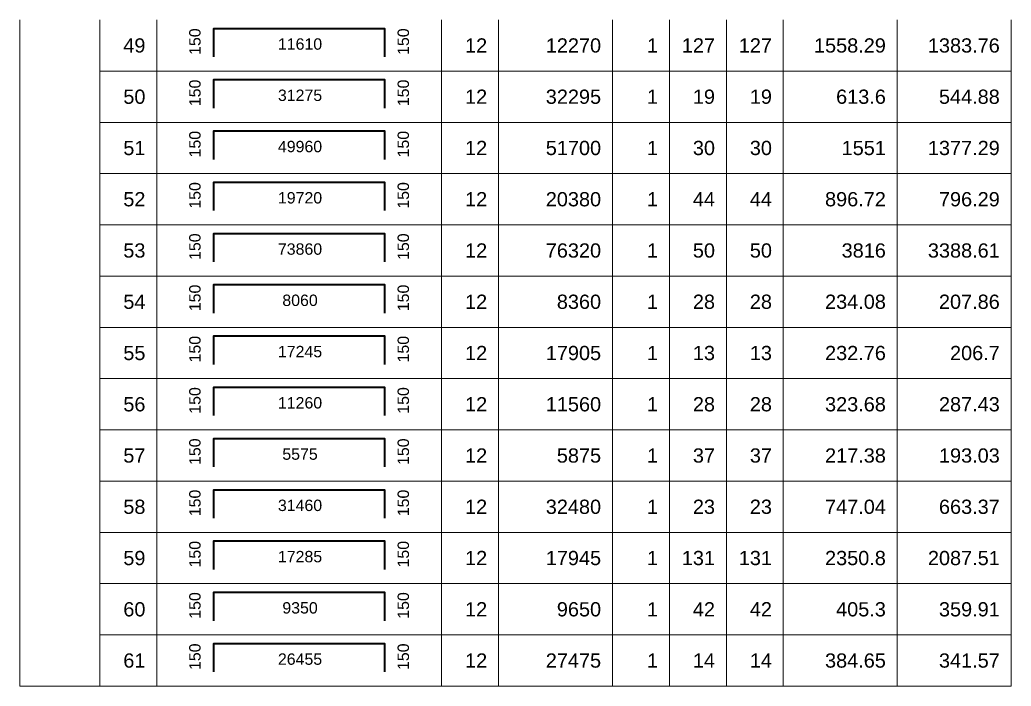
# Model space of a CAD drawing. Header units: millimetres. Extents: x -24156 to 1128921, y -12387 to 212709.
# Drawn here: x 1020378 to 1051011, y -9164 to 11428 of the extents above; entities that cross this region are included whole.
import ezdxf
from ezdxf.enums import TextEntityAlignment as Align

# ---------------------------------------------------------------- set-up
doc = ezdxf.new("R2010")
doc.units = ezdxf.units.MM
doc.header["$MEASUREMENT"] = 0
for name, color, linetype, lineweight in [('kata_net khung', 3, 'Continuous', 20), ('kata_text', 7, 'Continuous', 30), ('kata_thep chu', 1, 'Continuous', 35), ('NDC_FRAME', 7, 'Continuous', 20)]:
    doc.layers.add(name, color=color, linetype=linetype, lineweight=lineweight)
doc.styles.add('kata_text', font='arial.ttf', dxfattribs={"width": 0.8})

# ---------------------------------------------------------------- blocks, each defined once
blk = doc.blocks.new('dang04')
at = {"layer": 'kata_net khung'}
for p, q in [((0, 0), (0, -900)), ((1405, 0), (1405, -900)), ((2405, 0), (2405, -900)), ((7405, 0), (7405, -900)), ((8405, 0), (8405, -900)), ((10405, 0), (10405, -900)), ((11405, 0), (11405, -900)), ((12405, 0), (12405, -900)), ((13405, 0), (13405, -900)), ((15405, 0), (15405, -900)), ((17405, 0), (17405, -900)), ((1405, -900), (17405, -900))]:
    blk.add_line(p, q, dxfattribs=at)
at = {"layer": 'kata_thep chu'}
blk.add_lwpolyline([(3405, -650), (3405, -150), (6405, -150), (6405, -650)], dxfattribs=at)
at = {"layer": 'kata_text', "style": 'kata_text'}
for p in [(3073, -150), (6733, -150)]:
    blk.add_attdef('D03', text='', height=200, rotation=90, dxfattribs=at).set_placement(p, align=Align.MIDDLE_RIGHT)
for p in [(2205, -450), (8205, -450), (10205, -450), (11205, -450), (12205, -450), (13205, -450), (15205, -450), (17205, -450)]:
    blk.add_attdef('D03', text='', height=250, dxfattribs=at).set_placement(p, align=Align.MIDDLE_RIGHT)
blk.add_attdef('D03', text='', height=200, dxfattribs=at).set_placement((4920, -425), align=Align.MIDDLE_CENTER)

msp = doc.modelspace()

# ---------------------------------------------------------------- linework, layer by layer
at = {"layer": 'NDC_FRAME', "ltscale": 200}
msp.add_line((1020378, -9164.2), (1022851.3, -9164.2), dxfattribs=at)

# ---------------------------------------------------------------- block references
ref = msp.add_blockref('dang04', (1020378, 11427.8), dxfattribs=dict(at, xscale=1.759999999999996, yscale=1.759999999999996, zscale=1.759999999999996))
ref.add_attrib('D03', '49', dxfattribs={"layer": 'kata_text', "height": 440, "style": 'kata_text'}).set_placement((1024259.3, 10635.8), align=Align.MIDDLE_RIGHT)
ref.add_attrib('D03', '150', dxfattribs={"layer": 'kata_text', "height": 352, "rotation": 90, "style": 'kata_text'}).set_placement((1025787.1, 11163.8), align=Align.MIDDLE_RIGHT)
ref.add_attrib('D03', '11610', dxfattribs={"layer": 'kata_text', "height": 352, "style": 'kata_text'}).set_placement((1029036.5, 10680.2), align=Align.MIDDLE_CENTER)
ref.add_attrib('D03', '150', dxfattribs={"layer": 'kata_text', "height": 352, "rotation": 90, "style": 'kata_text'}).set_placement((1032227.2, 11163.8), align=Align.MIDDLE_RIGHT)
ref.add_attrib('D03', '12', dxfattribs={"layer": 'kata_text', "height": 440, "style": 'kata_text'}).set_placement((1034819.3, 10635.8), align=Align.MIDDLE_RIGHT)
ref.add_attrib('D03', '12270', dxfattribs={"layer": 'kata_text', "height": 440, "style": 'kata_text'}).set_placement((1038339.3, 10635.8), align=Align.MIDDLE_RIGHT)
ref.add_attrib('D03', '1', dxfattribs={"layer": 'kata_text', "height": 440, "style": 'kata_text'}).set_placement((1040099.3, 10635.8), align=Align.MIDDLE_RIGHT)
ref.add_attrib('D03', '127', dxfattribs={"layer": 'kata_text', "height": 440, "style": 'kata_text'}).set_placement((1041859.3, 10635.8), align=Align.MIDDLE_RIGHT)
ref.add_attrib('D03', '127', dxfattribs={"layer": 'kata_text', "height": 440, "style": 'kata_text'}).set_placement((1043619.3, 10636.4), align=Align.MIDDLE_RIGHT)
ref.add_attrib('D03', '1558.29', dxfattribs={"layer": 'kata_text', "height": 440, "style": 'kata_text'}).set_placement((1047139.3, 10635.8), align=Align.MIDDLE_RIGHT)
ref.add_attrib('D03', '1383.76', dxfattribs={"layer": 'kata_text', "height": 440, "style": 'kata_text'}).set_placement((1050659.3, 10635.8), align=Align.MIDDLE_RIGHT)
ref = msp.add_blockref('dang04', (1020378, 9843.8), dxfattribs=dict(at, xscale=1.759999999999996, yscale=1.759999999999996, zscale=1.759999999999996))
ref.add_attrib('D03', '50', dxfattribs={"layer": 'kata_text', "height": 440, "style": 'kata_text'}).set_placement((1024259.3, 9051.8), align=Align.MIDDLE_RIGHT)
ref.add_attrib('D03', '150', dxfattribs={"layer": 'kata_text', "height": 352, "rotation": 90, "style": 'kata_text'}).set_placement((1025787.1, 9579.8), align=Align.MIDDLE_RIGHT)
ref.add_attrib('D03', '31275', dxfattribs={"layer": 'kata_text', "height": 352, "style": 'kata_text'}).set_placement((1029036.5, 9096.2), align=Align.MIDDLE_CENTER)
ref.add_attrib('D03', '150', dxfattribs={"layer": 'kata_text', "height": 352, "rotation": 90, "style": 'kata_text'}).set_placement((1032227.2, 9579.8), align=Align.MIDDLE_RIGHT)
ref.add_attrib('D03', '12', dxfattribs={"layer": 'kata_text', "height": 440, "style": 'kata_text'}).set_placement((1034819.3, 9051.8), align=Align.MIDDLE_RIGHT)
ref.add_attrib('D03', '32295', dxfattribs={"layer": 'kata_text', "height": 440, "style": 'kata_text'}).set_placement((1038339.3, 9051.8), align=Align.MIDDLE_RIGHT)
ref.add_attrib('D03', '1', dxfattribs={"layer": 'kata_text', "height": 440, "style": 'kata_text'}).set_placement((1040099.3, 9051.8), align=Align.MIDDLE_RIGHT)
ref.add_attrib('D03', '19', dxfattribs={"layer": 'kata_text', "height": 440, "style": 'kata_text'}).set_placement((1041859.3, 9051.8), align=Align.MIDDLE_RIGHT)
ref.add_attrib('D03', '19', dxfattribs={"layer": 'kata_text', "height": 440, "style": 'kata_text'}).set_placement((1043619.3, 9052.4), align=Align.MIDDLE_RIGHT)
ref.add_attrib('D03', '613.6', dxfattribs={"layer": 'kata_text', "height": 440, "style": 'kata_text'}).set_placement((1047139.3, 9051.8), align=Align.MIDDLE_RIGHT)
ref.add_attrib('D03', '544.88', dxfattribs={"layer": 'kata_text', "height": 440, "style": 'kata_text'}).set_placement((1050659.3, 9051.8), align=Align.MIDDLE_RIGHT)
ref = msp.add_blockref('dang04', (1020378, 8259.8), dxfattribs=dict(at, xscale=1.759999999999996, yscale=1.759999999999996, zscale=1.759999999999996))
ref.add_attrib('D03', '51', dxfattribs={"layer": 'kata_text', "height": 440, "style": 'kata_text'}).set_placement((1024259.3, 7467.8), align=Align.MIDDLE_RIGHT)
ref.add_attrib('D03', '150', dxfattribs={"layer": 'kata_text', "height": 352, "rotation": 90, "style": 'kata_text'}).set_placement((1025787.1, 7995.8), align=Align.MIDDLE_RIGHT)
ref.add_attrib('D03', '49960', dxfattribs={"layer": 'kata_text', "height": 352, "style": 'kata_text'}).set_placement((1029036.5, 7512.2), align=Align.MIDDLE_CENTER)
ref.add_attrib('D03', '150', dxfattribs={"layer": 'kata_text', "height": 352, "rotation": 90, "style": 'kata_text'}).set_placement((1032227.2, 7995.8), align=Align.MIDDLE_RIGHT)
ref.add_attrib('D03', '12', dxfattribs={"layer": 'kata_text', "height": 440, "style": 'kata_text'}).set_placement((1034819.3, 7467.8), align=Align.MIDDLE_RIGHT)
ref.add_attrib('D03', '51700', dxfattribs={"layer": 'kata_text', "height": 440, "style": 'kata_text'}).set_placement((1038339.3, 7467.8), align=Align.MIDDLE_RIGHT)
ref.add_attrib('D03', '1', dxfattribs={"layer": 'kata_text', "height": 440, "style": 'kata_text'}).set_placement((1040099.3, 7467.8), align=Align.MIDDLE_RIGHT)
ref.add_attrib('D03', '30', dxfattribs={"layer": 'kata_text', "height": 440, "style": 'kata_text'}).set_placement((1041859.3, 7467.8), align=Align.MIDDLE_RIGHT)
ref.add_attrib('D03', '30', dxfattribs={"layer": 'kata_text', "height": 440, "style": 'kata_text'}).set_placement((1043619.3, 7468.4), align=Align.MIDDLE_RIGHT)
ref.add_attrib('D03', '1551', dxfattribs={"layer": 'kata_text', "height": 440, "style": 'kata_text'}).set_placement((1047139.3, 7467.8), align=Align.MIDDLE_RIGHT)
ref.add_attrib('D03', '1377.29', dxfattribs={"layer": 'kata_text', "height": 440, "style": 'kata_text'}).set_placement((1050659.3, 7467.8), align=Align.MIDDLE_RIGHT)
ref = msp.add_blockref('dang04', (1020378, 6675.8), dxfattribs=dict(at, xscale=1.759999999999996, yscale=1.759999999999996, zscale=1.759999999999996))
ref.add_attrib('D03', '52', dxfattribs={"layer": 'kata_text', "height": 440, "style": 'kata_text'}).set_placement((1024259.3, 5883.8), align=Align.MIDDLE_RIGHT)
ref.add_attrib('D03', '150', dxfattribs={"layer": 'kata_text', "height": 352, "rotation": 90, "style": 'kata_text'}).set_placement((1025787.1, 6411.8), align=Align.MIDDLE_RIGHT)
ref.add_attrib('D03', '19720', dxfattribs={"layer": 'kata_text', "height": 352, "style": 'kata_text'}).set_placement((1029036.5, 5928.2), align=Align.MIDDLE_CENTER)
ref.add_attrib('D03', '150', dxfattribs={"layer": 'kata_text', "height": 352, "rotation": 90, "style": 'kata_text'}).set_placement((1032227.2, 6411.8), align=Align.MIDDLE_RIGHT)
ref.add_attrib('D03', '12', dxfattribs={"layer": 'kata_text', "height": 440, "style": 'kata_text'}).set_placement((1034819.3, 5883.8), align=Align.MIDDLE_RIGHT)
ref.add_attrib('D03', '20380', dxfattribs={"layer": 'kata_text', "height": 440, "style": 'kata_text'}).set_placement((1038339.3, 5883.8), align=Align.MIDDLE_RIGHT)
ref.add_attrib('D03', '1', dxfattribs={"layer": 'kata_text', "height": 440, "style": 'kata_text'}).set_placement((1040099.3, 5883.8), align=Align.MIDDLE_RIGHT)
ref.add_attrib('D03', '44', dxfattribs={"layer": 'kata_text', "height": 440, "style": 'kata_text'}).set_placement((1041859.3, 5883.8), align=Align.MIDDLE_RIGHT)
ref.add_attrib('D03', '44', dxfattribs={"layer": 'kata_text', "height": 440, "style": 'kata_text'}).set_placement((1043619.3, 5884.4), align=Align.MIDDLE_RIGHT)
ref.add_attrib('D03', '896.72', dxfattribs={"layer": 'kata_text', "height": 440, "style": 'kata_text'}).set_placement((1047139.3, 5883.8), align=Align.MIDDLE_RIGHT)
ref.add_attrib('D03', '796.29', dxfattribs={"layer": 'kata_text', "height": 440, "style": 'kata_text'}).set_placement((1050659.3, 5883.8), align=Align.MIDDLE_RIGHT)
ref = msp.add_blockref('dang04', (1020378, 5091.8), dxfattribs=dict(at, xscale=1.759999999999996, yscale=1.759999999999996, zscale=1.759999999999996))
ref.add_attrib('D03', '53', dxfattribs={"layer": 'kata_text', "height": 440, "style": 'kata_text'}).set_placement((1024259.3, 4299.8), align=Align.MIDDLE_RIGHT)
ref.add_attrib('D03', '150', dxfattribs={"layer": 'kata_text', "height": 352, "rotation": 90, "style": 'kata_text'}).set_placement((1025787.1, 4827.8), align=Align.MIDDLE_RIGHT)
ref.add_attrib('D03', '73860', dxfattribs={"layer": 'kata_text', "height": 352, "style": 'kata_text'}).set_placement((1029036.5, 4344.2), align=Align.MIDDLE_CENTER)
ref.add_attrib('D03', '150', dxfattribs={"layer": 'kata_text', "height": 352, "rotation": 90, "style": 'kata_text'}).set_placement((1032227.2, 4827.8), align=Align.MIDDLE_RIGHT)
ref.add_attrib('D03', '12', dxfattribs={"layer": 'kata_text', "height": 440, "style": 'kata_text'}).set_placement((1034819.3, 4299.8), align=Align.MIDDLE_RIGHT)
ref.add_attrib('D03', '76320', dxfattribs={"layer": 'kata_text', "height": 440, "style": 'kata_text'}).set_placement((1038339.3, 4299.8), align=Align.MIDDLE_RIGHT)
ref.add_attrib('D03', '1', dxfattribs={"layer": 'kata_text', "height": 440, "style": 'kata_text'}).set_placement((1040099.3, 4299.8), align=Align.MIDDLE_RIGHT)
ref.add_attrib('D03', '50', dxfattribs={"layer": 'kata_text', "height": 440, "style": 'kata_text'}).set_placement((1041859.3, 4299.8), align=Align.MIDDLE_RIGHT)
ref.add_attrib('D03', '50', dxfattribs={"layer": 'kata_text', "height": 440, "style": 'kata_text'}).set_placement((1043619.3, 4300.4), align=Align.MIDDLE_RIGHT)
ref.add_attrib('D03', '3816', dxfattribs={"layer": 'kata_text', "height": 440, "style": 'kata_text'}).set_placement((1047139.3, 4299.8), align=Align.MIDDLE_RIGHT)
ref.add_attrib('D03', '3388.61', dxfattribs={"layer": 'kata_text', "height": 440, "style": 'kata_text'}).set_placement((1050659.3, 4299.8), align=Align.MIDDLE_RIGHT)
ref = msp.add_blockref('dang04', (1020378, 3507.8), dxfattribs=dict(at, xscale=1.759999999999996, yscale=1.759999999999996, zscale=1.759999999999996))
ref.add_attrib('D03', '54', dxfattribs={"layer": 'kata_text', "height": 440, "style": 'kata_text'}).set_placement((1024259.3, 2715.8), align=Align.MIDDLE_RIGHT)
ref.add_attrib('D03', '150', dxfattribs={"layer": 'kata_text', "height": 352, "rotation": 90, "style": 'kata_text'}).set_placement((1025787.1, 3243.8), align=Align.MIDDLE_RIGHT)
ref.add_attrib('D03', '8060', dxfattribs={"layer": 'kata_text', "height": 352, "style": 'kata_text'}).set_placement((1029036.5, 2760.2), align=Align.MIDDLE_CENTER)
ref.add_attrib('D03', '150', dxfattribs={"layer": 'kata_text', "height": 352, "rotation": 90, "style": 'kata_text'}).set_placement((1032227.2, 3243.8), align=Align.MIDDLE_RIGHT)
ref.add_attrib('D03', '12', dxfattribs={"layer": 'kata_text', "height": 440, "style": 'kata_text'}).set_placement((1034819.3, 2715.8), align=Align.MIDDLE_RIGHT)
ref.add_attrib('D03', '8360', dxfattribs={"layer": 'kata_text', "height": 440, "style": 'kata_text'}).set_placement((1038339.3, 2715.8), align=Align.MIDDLE_RIGHT)
ref.add_attrib('D03', '1', dxfattribs={"layer": 'kata_text', "height": 440, "style": 'kata_text'}).set_placement((1040099.3, 2715.8), align=Align.MIDDLE_RIGHT)
ref.add_attrib('D03', '28', dxfattribs={"layer": 'kata_text', "height": 440, "style": 'kata_text'}).set_placement((1041859.3, 2715.8), align=Align.MIDDLE_RIGHT)
ref.add_attrib('D03', '28', dxfattribs={"layer": 'kata_text', "height": 440, "style": 'kata_text'}).set_placement((1043619.3, 2716.4), align=Align.MIDDLE_RIGHT)
ref.add_attrib('D03', '234.08', dxfattribs={"layer": 'kata_text', "height": 440, "style": 'kata_text'}).set_placement((1047139.3, 2715.8), align=Align.MIDDLE_RIGHT)
ref.add_attrib('D03', '207.86', dxfattribs={"layer": 'kata_text', "height": 440, "style": 'kata_text'}).set_placement((1050659.3, 2715.8), align=Align.MIDDLE_RIGHT)
ref = msp.add_blockref('dang04', (1020378, 1923.8), dxfattribs=dict(at, xscale=1.759999999999996, yscale=1.759999999999996, zscale=1.759999999999996))
ref.add_attrib('D03', '55', dxfattribs={"layer": 'kata_text', "height": 440, "style": 'kata_text'}).set_placement((1024259.3, 1131.8), align=Align.MIDDLE_RIGHT)
ref.add_attrib('D03', '150', dxfattribs={"layer": 'kata_text', "height": 352, "rotation": 90, "style": 'kata_text'}).set_placement((1025787.1, 1659.8), align=Align.MIDDLE_RIGHT)
ref.add_attrib('D03', '17245', dxfattribs={"layer": 'kata_text', "height": 352, "style": 'kata_text'}).set_placement((1029036.5, 1176.2), align=Align.MIDDLE_CENTER)
ref.add_attrib('D03', '150', dxfattribs={"layer": 'kata_text', "height": 352, "rotation": 90, "style": 'kata_text'}).set_placement((1032227.2, 1659.8), align=Align.MIDDLE_RIGHT)
ref.add_attrib('D03', '12', dxfattribs={"layer": 'kata_text', "height": 440, "style": 'kata_text'}).set_placement((1034819.3, 1131.8), align=Align.MIDDLE_RIGHT)
ref.add_attrib('D03', '17905', dxfattribs={"layer": 'kata_text', "height": 440, "style": 'kata_text'}).set_placement((1038339.3, 1131.8), align=Align.MIDDLE_RIGHT)
ref.add_attrib('D03', '1', dxfattribs={"layer": 'kata_text', "height": 440, "style": 'kata_text'}).set_placement((1040099.3, 1131.8), align=Align.MIDDLE_RIGHT)
ref.add_attrib('D03', '13', dxfattribs={"layer": 'kata_text', "height": 440, "style": 'kata_text'}).set_placement((1041859.3, 1131.8), align=Align.MIDDLE_RIGHT)
ref.add_attrib('D03', '13', dxfattribs={"layer": 'kata_text', "height": 440, "style": 'kata_text'}).set_placement((1043619.3, 1132.4), align=Align.MIDDLE_RIGHT)
ref.add_attrib('D03', '232.76', dxfattribs={"layer": 'kata_text', "height": 440, "style": 'kata_text'}).set_placement((1047139.3, 1131.8), align=Align.MIDDLE_RIGHT)
ref.add_attrib('D03', '206.7', dxfattribs={"layer": 'kata_text', "height": 440, "style": 'kata_text'}).set_placement((1050659.3, 1131.8), align=Align.MIDDLE_RIGHT)
ref = msp.add_blockref('dang04', (1020378, 339.8), dxfattribs=dict(at, xscale=1.759999999999996, yscale=1.759999999999996, zscale=1.759999999999996))
ref.add_attrib('D03', '56', dxfattribs={"layer": 'kata_text', "height": 440, "style": 'kata_text'}).set_placement((1024259.3, -452.2), align=Align.MIDDLE_RIGHT)
ref.add_attrib('D03', '150', dxfattribs={"layer": 'kata_text', "height": 352, "rotation": 90, "style": 'kata_text'}).set_placement((1025787.1, 75.8), align=Align.MIDDLE_RIGHT)
ref.add_attrib('D03', '11260', dxfattribs={"layer": 'kata_text', "height": 352, "style": 'kata_text'}).set_placement((1029036.5, -407.8), align=Align.MIDDLE_CENTER)
ref.add_attrib('D03', '150', dxfattribs={"layer": 'kata_text', "height": 352, "rotation": 90, "style": 'kata_text'}).set_placement((1032227.2, 75.8), align=Align.MIDDLE_RIGHT)
ref.add_attrib('D03', '12', dxfattribs={"layer": 'kata_text', "height": 440, "style": 'kata_text'}).set_placement((1034819.3, -452.2), align=Align.MIDDLE_RIGHT)
ref.add_attrib('D03', '11560', dxfattribs={"layer": 'kata_text', "height": 440, "style": 'kata_text'}).set_placement((1038339.3, -452.2), align=Align.MIDDLE_RIGHT)
ref.add_attrib('D03', '1', dxfattribs={"layer": 'kata_text', "height": 440, "style": 'kata_text'}).set_placement((1040099.3, -452.2), align=Align.MIDDLE_RIGHT)
ref.add_attrib('D03', '28', dxfattribs={"layer": 'kata_text', "height": 440, "style": 'kata_text'}).set_placement((1041859.3, -452.2), align=Align.MIDDLE_RIGHT)
ref.add_attrib('D03', '28', dxfattribs={"layer": 'kata_text', "height": 440, "style": 'kata_text'}).set_placement((1043619.3, -451.6), align=Align.MIDDLE_RIGHT)
ref.add_attrib('D03', '323.68', dxfattribs={"layer": 'kata_text', "height": 440, "style": 'kata_text'}).set_placement((1047139.3, -452.2), align=Align.MIDDLE_RIGHT)
ref.add_attrib('D03', '287.43', dxfattribs={"layer": 'kata_text', "height": 440, "style": 'kata_text'}).set_placement((1050659.3, -452.2), align=Align.MIDDLE_RIGHT)
ref = msp.add_blockref('dang04', (1020378, -1244.2), dxfattribs=dict(at, xscale=1.759999999999996, yscale=1.759999999999996, zscale=1.759999999999996))
ref.add_attrib('D03', '57', dxfattribs={"layer": 'kata_text', "height": 440, "style": 'kata_text'}).set_placement((1024259.3, -2036.2), align=Align.MIDDLE_RIGHT)
ref.add_attrib('D03', '150', dxfattribs={"layer": 'kata_text', "height": 352, "rotation": 90, "style": 'kata_text'}).set_placement((1025787.1, -1508.2), align=Align.MIDDLE_RIGHT)
ref.add_attrib('D03', '5575', dxfattribs={"layer": 'kata_text', "height": 352, "style": 'kata_text'}).set_placement((1029036.5, -1991.8), align=Align.MIDDLE_CENTER)
ref.add_attrib('D03', '150', dxfattribs={"layer": 'kata_text', "height": 352, "rotation": 90, "style": 'kata_text'}).set_placement((1032227.2, -1508.2), align=Align.MIDDLE_RIGHT)
ref.add_attrib('D03', '12', dxfattribs={"layer": 'kata_text', "height": 440, "style": 'kata_text'}).set_placement((1034819.3, -2036.2), align=Align.MIDDLE_RIGHT)
ref.add_attrib('D03', '5875', dxfattribs={"layer": 'kata_text', "height": 440, "style": 'kata_text'}).set_placement((1038339.3, -2036.2), align=Align.MIDDLE_RIGHT)
ref.add_attrib('D03', '1', dxfattribs={"layer": 'kata_text', "height": 440, "style": 'kata_text'}).set_placement((1040099.3, -2036.2), align=Align.MIDDLE_RIGHT)
ref.add_attrib('D03', '37', dxfattribs={"layer": 'kata_text', "height": 440, "style": 'kata_text'}).set_placement((1041859.3, -2036.2), align=Align.MIDDLE_RIGHT)
ref.add_attrib('D03', '37', dxfattribs={"layer": 'kata_text', "height": 440, "style": 'kata_text'}).set_placement((1043619.3, -2035.6), align=Align.MIDDLE_RIGHT)
ref.add_attrib('D03', '217.38', dxfattribs={"layer": 'kata_text', "height": 440, "style": 'kata_text'}).set_placement((1047139.3, -2036.2), align=Align.MIDDLE_RIGHT)
ref.add_attrib('D03', '193.03', dxfattribs={"layer": 'kata_text', "height": 440, "style": 'kata_text'}).set_placement((1050659.3, -2036.2), align=Align.MIDDLE_RIGHT)
ref = msp.add_blockref('dang04', (1020378, -2828.2), dxfattribs=dict(at, xscale=1.759999999999996, yscale=1.759999999999996, zscale=1.759999999999996))
ref.add_attrib('D03', '58', dxfattribs={"layer": 'kata_text', "height": 440, "style": 'kata_text'}).set_placement((1024259.3, -3620.2), align=Align.MIDDLE_RIGHT)
ref.add_attrib('D03', '150', dxfattribs={"layer": 'kata_text', "height": 352, "rotation": 90, "style": 'kata_text'}).set_placement((1025787.1, -3092.2), align=Align.MIDDLE_RIGHT)
ref.add_attrib('D03', '31460', dxfattribs={"layer": 'kata_text', "height": 352, "style": 'kata_text'}).set_placement((1029036.5, -3575.8), align=Align.MIDDLE_CENTER)
ref.add_attrib('D03', '150', dxfattribs={"layer": 'kata_text', "height": 352, "rotation": 90, "style": 'kata_text'}).set_placement((1032227.2, -3092.2), align=Align.MIDDLE_RIGHT)
ref.add_attrib('D03', '12', dxfattribs={"layer": 'kata_text', "height": 440, "style": 'kata_text'}).set_placement((1034819.3, -3620.2), align=Align.MIDDLE_RIGHT)
ref.add_attrib('D03', '32480', dxfattribs={"layer": 'kata_text', "height": 440, "style": 'kata_text'}).set_placement((1038339.3, -3620.2), align=Align.MIDDLE_RIGHT)
ref.add_attrib('D03', '1', dxfattribs={"layer": 'kata_text', "height": 440, "style": 'kata_text'}).set_placement((1040099.3, -3620.2), align=Align.MIDDLE_RIGHT)
ref.add_attrib('D03', '23', dxfattribs={"layer": 'kata_text', "height": 440, "style": 'kata_text'}).set_placement((1041859.3, -3620.2), align=Align.MIDDLE_RIGHT)
ref.add_attrib('D03', '23', dxfattribs={"layer": 'kata_text', "height": 440, "style": 'kata_text'}).set_placement((1043619.3, -3619.6), align=Align.MIDDLE_RIGHT)
ref.add_attrib('D03', '747.04', dxfattribs={"layer": 'kata_text', "height": 440, "style": 'kata_text'}).set_placement((1047139.3, -3620.2), align=Align.MIDDLE_RIGHT)
ref.add_attrib('D03', '663.37', dxfattribs={"layer": 'kata_text', "height": 440, "style": 'kata_text'}).set_placement((1050659.3, -3620.2), align=Align.MIDDLE_RIGHT)
ref = msp.add_blockref('dang04', (1020378, -4412.2), dxfattribs=dict(at, xscale=1.759999999999996, yscale=1.759999999999996, zscale=1.759999999999996))
ref.add_attrib('D03', '59', dxfattribs={"layer": 'kata_text', "height": 440, "style": 'kata_text'}).set_placement((1024259.3, -5204.2), align=Align.MIDDLE_RIGHT)
ref.add_attrib('D03', '150', dxfattribs={"layer": 'kata_text', "height": 352, "rotation": 90, "style": 'kata_text'}).set_placement((1025787.1, -4676.2), align=Align.MIDDLE_RIGHT)
ref.add_attrib('D03', '17285', dxfattribs={"layer": 'kata_text', "height": 352, "style": 'kata_text'}).set_placement((1029036.5, -5159.8), align=Align.MIDDLE_CENTER)
ref.add_attrib('D03', '150', dxfattribs={"layer": 'kata_text', "height": 352, "rotation": 90, "style": 'kata_text'}).set_placement((1032227.2, -4676.2), align=Align.MIDDLE_RIGHT)
ref.add_attrib('D03', '12', dxfattribs={"layer": 'kata_text', "height": 440, "style": 'kata_text'}).set_placement((1034819.3, -5204.2), align=Align.MIDDLE_RIGHT)
ref.add_attrib('D03', '17945', dxfattribs={"layer": 'kata_text', "height": 440, "style": 'kata_text'}).set_placement((1038339.3, -5204.2), align=Align.MIDDLE_RIGHT)
ref.add_attrib('D03', '1', dxfattribs={"layer": 'kata_text', "height": 440, "style": 'kata_text'}).set_placement((1040099.3, -5204.2), align=Align.MIDDLE_RIGHT)
ref.add_attrib('D03', '131', dxfattribs={"layer": 'kata_text', "height": 440, "style": 'kata_text'}).set_placement((1041859.3, -5204.2), align=Align.MIDDLE_RIGHT)
ref.add_attrib('D03', '131', dxfattribs={"layer": 'kata_text', "height": 440, "style": 'kata_text'}).set_placement((1043619.3, -5203.6), align=Align.MIDDLE_RIGHT)
ref.add_attrib('D03', '2350.8', dxfattribs={"layer": 'kata_text', "height": 440, "style": 'kata_text'}).set_placement((1047139.3, -5204.2), align=Align.MIDDLE_RIGHT)
ref.add_attrib('D03', '2087.51', dxfattribs={"layer": 'kata_text', "height": 440, "style": 'kata_text'}).set_placement((1050659.3, -5204.2), align=Align.MIDDLE_RIGHT)
ref = msp.add_blockref('dang04', (1020378, -5996.2), dxfattribs=dict(at, xscale=1.759999999999996, yscale=1.759999999999996, zscale=1.759999999999996))
ref.add_attrib('D03', '60', dxfattribs={"layer": 'kata_text', "height": 440, "style": 'kata_text'}).set_placement((1024259.3, -6788.2), align=Align.MIDDLE_RIGHT)
ref.add_attrib('D03', '150', dxfattribs={"layer": 'kata_text', "height": 352, "rotation": 90, "style": 'kata_text'}).set_placement((1025787.1, -6260.2), align=Align.MIDDLE_RIGHT)
ref.add_attrib('D03', '9350', dxfattribs={"layer": 'kata_text', "height": 352, "style": 'kata_text'}).set_placement((1029036.5, -6743.8), align=Align.MIDDLE_CENTER)
ref.add_attrib('D03', '150', dxfattribs={"layer": 'kata_text', "height": 352, "rotation": 90, "style": 'kata_text'}).set_placement((1032227.2, -6260.2), align=Align.MIDDLE_RIGHT)
ref.add_attrib('D03', '12', dxfattribs={"layer": 'kata_text', "height": 440, "style": 'kata_text'}).set_placement((1034819.3, -6788.2), align=Align.MIDDLE_RIGHT)
ref.add_attrib('D03', '9650', dxfattribs={"layer": 'kata_text', "height": 440, "style": 'kata_text'}).set_placement((1038339.3, -6788.2), align=Align.MIDDLE_RIGHT)
ref.add_attrib('D03', '1', dxfattribs={"layer": 'kata_text', "height": 440, "style": 'kata_text'}).set_placement((1040099.3, -6788.2), align=Align.MIDDLE_RIGHT)
ref.add_attrib('D03', '42', dxfattribs={"layer": 'kata_text', "height": 440, "style": 'kata_text'}).set_placement((1041859.3, -6788.2), align=Align.MIDDLE_RIGHT)
ref.add_attrib('D03', '42', dxfattribs={"layer": 'kata_text', "height": 440, "style": 'kata_text'}).set_placement((1043619.3, -6787.6), align=Align.MIDDLE_RIGHT)
ref.add_attrib('D03', '405.3', dxfattribs={"layer": 'kata_text', "height": 440, "style": 'kata_text'}).set_placement((1047139.3, -6788.2), align=Align.MIDDLE_RIGHT)
ref.add_attrib('D03', '359.91', dxfattribs={"layer": 'kata_text', "height": 440, "style": 'kata_text'}).set_placement((1050659.3, -6788.2), align=Align.MIDDLE_RIGHT)
ref = msp.add_blockref('dang04', (1020378, -7580.2), dxfattribs=dict(at, xscale=1.759999999999996, yscale=1.759999999999996, zscale=1.759999999999996))
ref.add_attrib('D03', '61', dxfattribs={"layer": 'kata_text', "height": 440, "style": 'kata_text'}).set_placement((1024259.3, -8372.2), align=Align.MIDDLE_RIGHT)
ref.add_attrib('D03', '150', dxfattribs={"layer": 'kata_text', "height": 352, "rotation": 90, "style": 'kata_text'}).set_placement((1025787.1, -7844.2), align=Align.MIDDLE_RIGHT)
ref.add_attrib('D03', '26455', dxfattribs={"layer": 'kata_text', "height": 352, "style": 'kata_text'}).set_placement((1029036.5, -8327.8), align=Align.MIDDLE_CENTER)
ref.add_attrib('D03', '150', dxfattribs={"layer": 'kata_text', "height": 352, "rotation": 90, "style": 'kata_text'}).set_placement((1032227.2, -7844.2), align=Align.MIDDLE_RIGHT)
ref.add_attrib('D03', '12', dxfattribs={"layer": 'kata_text', "height": 440, "style": 'kata_text'}).set_placement((1034819.3, -8372.2), align=Align.MIDDLE_RIGHT)
ref.add_attrib('D03', '27475', dxfattribs={"layer": 'kata_text', "height": 440, "style": 'kata_text'}).set_placement((1038339.3, -8372.2), align=Align.MIDDLE_RIGHT)
ref.add_attrib('D03', '1', dxfattribs={"layer": 'kata_text', "height": 440, "style": 'kata_text'}).set_placement((1040099.3, -8372.2), align=Align.MIDDLE_RIGHT)
ref.add_attrib('D03', '14', dxfattribs={"layer": 'kata_text', "height": 440, "style": 'kata_text'}).set_placement((1041859.3, -8372.2), align=Align.MIDDLE_RIGHT)
ref.add_attrib('D03', '14', dxfattribs={"layer": 'kata_text', "height": 440, "style": 'kata_text'}).set_placement((1043619.3, -8371.6), align=Align.MIDDLE_RIGHT)
ref.add_attrib('D03', '384.65', dxfattribs={"layer": 'kata_text', "height": 440, "style": 'kata_text'}).set_placement((1047139.3, -8372.2), align=Align.MIDDLE_RIGHT)
ref.add_attrib('D03', '341.57', dxfattribs={"layer": 'kata_text', "height": 440, "style": 'kata_text'}).set_placement((1050659.3, -8372.2), align=Align.MIDDLE_RIGHT)

doc.saveas('drawing.dxf')
